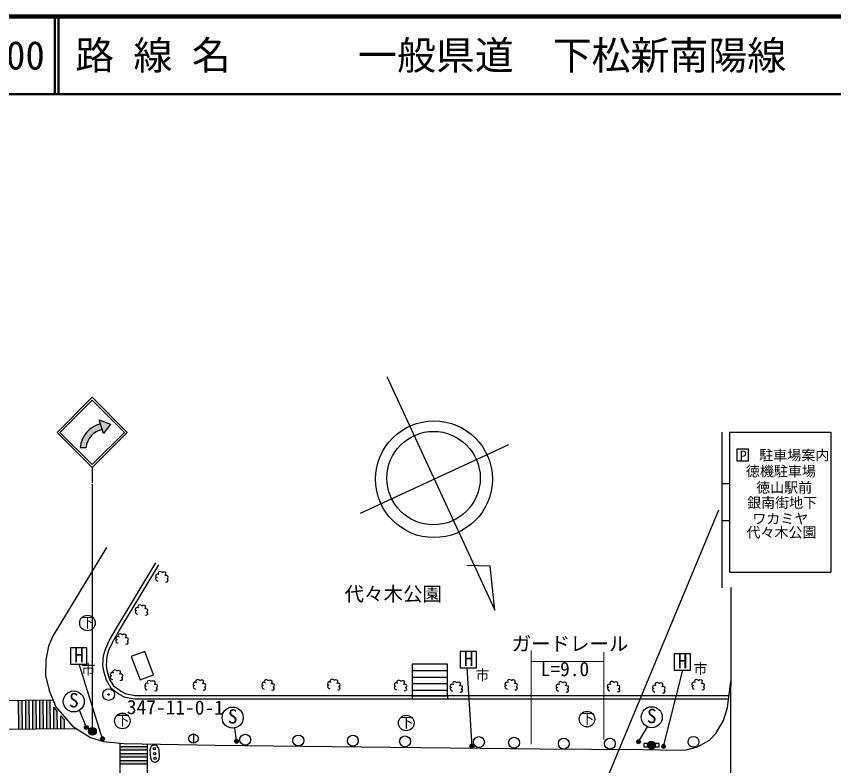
# Model space of a CAD drawing. Units: millimetres at full size, sheet at 1:1000; details may follow other scales. Extents: x 40000 to 680000, y 20000 to 380000.
# Drawn here: x 172826 to 277832, y 283778 to 380000 of the extents above; entities that cross this region are included whole.
import ezdxf
from ezdxf.enums import TextEntityAlignment as Align

# ---------------------------------------------------------------- set-up
doc = ezdxf.new("R2010")
doc.units = ezdxf.units.MM
doc.header["$LTSCALE"] = 1000
for name, color, linetype, lineweight in [('M-BGD', 7, 'Continuous', 25), ('M-BGD-EXST', 7, 'Continuous', 25), ('M-BMK-OTRS', 5, 'Continuous', 25), ('M-BMK-SRVR', 3, 'Continuous', 25), ('M-STR-HTXT', 7, 'Continuous', 13), ('M-STR-STRC', 7, 'Continuous', 25), ('M-TTL', 2, 'Continuous', 140), ('M-TTL-LINE', 7, 'Continuous', 50)]:
    doc.layers.add(name, color=color, linetype=linetype, lineweight=lineweight)
doc.layers.add('M-BMK-HTXT', color=7, linetype='Continuous')
doc.layers.add('M-TTL-TXT', color=7, linetype='Continuous')
doc.styles.add('ＭＳ ゴシック', font='')
doc.styles.get('ＭＳ ゴシック').set_extended_font_data('MS Gothic')

msp = doc.modelspace()

# ---------------------------------------------------------------- hatches: boundary and pattern name
at = {"layer": 'M-BGD'}
msp.add_hatch(color=256, dxfattribs=at).paths.add_polyline_path([(253924, 286416, 1), (254924, 286416, 1)])
at = {"layer": 'M-BGD-EXST'}
for points in [[(182071, 288675, 1), (181571, 288675, 0.41421), (181821, 288425, 0.41421)], [(184141, 287237, 1), (183641, 287237, 0.41421), (183891, 286987, 0.41421)], [(201357, 286910, 1), (200857, 286910, 1)], [(253014, 286847, 1), (252514, 286847, 1)], [(231621, 286299, 0.41421), (231371, 286549, 0.41421), (231121, 286299, 1)], [(256225, 286244, 1), (255725, 286244, 0.41421), (255975, 285994, 0.41421)]]:
    msp.add_hatch(color=256, dxfattribs=at).paths.add_polyline_path(points)
at = {"layer": 'M-STR-STRC'}
for points in [[(183639, 327657), (183639, 327657), (183866, 326947), (183866, 326947, 0.33505), (181789, 324624), (181789, 324624), (181046, 324625), (181046, 324625, -0.33299)], [(183473, 328176), (184943, 327612), (184031, 326428)], [(183473, 328176), (184943, 327612), (184031, 326428)], [(183639, 327657), (183473, 328176), (184943, 327612), (184031, 326428), (183866, 326947)], [(173574, 292182), (173124, 292178), (173160, 288471), (173610, 288475)], [(174474, 292191), (174024, 292186), (174060, 288480), (174510, 288484)], [(175374, 292199), (174924, 292195), (174960, 288488), (175410, 288492)], [(176274, 292208), (175824, 292203), (175860, 288497), (176310, 288501)], [(177174, 292216), (176724, 292212), (176760, 288505), (177210, 288510)], [(178089, 290722), (177675, 291200), (177633, 291305), (177660, 288514), (178110, 288518)], [(178999, 289669), (178544, 290195), (178560, 288523), (179010, 288527)], [(183102, 288180, 0.41421), (182602, 288680, 0.41421), (182102, 288180, 1)], [(189681, 286249), (186159, 286258), (186158, 285808), (189679, 285799)], [(189678, 285349), (186156, 285358), (186155, 284908), (189677, 284899)], [(189676, 284449), (186154, 284458), (186153, 284008), (189675, 283999)]]:
    msp.add_hatch(color=256, dxfattribs=at).paths.add_polyline_path(points)

# ---------------------------------------------------------------- linework, layer by layer
at = {"layer": 'M-BGD'}
for p, q in [((223674, 296011), (228224, 296011)), ((223674, 295161), (228224, 295161)), ((223674, 294311), (228224, 294311)), ((223674, 293461), (228224, 293461)), ((223674, 292750), (223674, 292300)), ((228224, 292750), (228224, 292300)), ((195576, 287846), (195576, 286646))]:
    msp.add_line(p, q, dxfattribs=at)
for points in [[(184392, 311782), (177565, 300482), (176954, 299112), (176597, 297370), (176576, 295373), (177059, 293440), (177901, 291338), (180045, 288858), (182338, 287386), (184041, 286873), (186623, 286616), (198371, 286393), (217107, 286184), (240083, 285935), (253347, 285846), (257638, 285770), (258883, 285819), (260353, 286174), (261889, 287048), (262698, 287922), (263668, 289586), (264185, 291236), (264629, 294564)], [(264327, 292300), (188056, 292300), (186824, 292519), (185981, 292937), (185031, 293639), (184394, 294759), (184099, 295732), (183940, 296623), (184040, 297920), (184297, 298747), (184805, 299889), (185697, 301424), (190742, 309811)], [(264387, 292750), (188096, 292750), (186966, 292951), (186217, 293323), (185375, 293944), (184810, 294938), (184538, 295837), (184393, 296645), (184485, 297835), (184719, 298588), (185206, 299684), (186084, 301195), (191128, 309579)], [(191979, 307400), (192107, 307354), (192219, 307400), (192325, 307533), (192305, 307663), (192222, 307722), (192163, 307734), (192268, 307794), (192333, 307984), (192301, 308120), (192119, 308190), (191972, 308171), (192049, 308367), (192052, 308534), (191928, 308610), (191746, 308648), (191621, 308592), (191588, 308531), (191536, 308613), (191304, 308716), (191130, 308648), (191031, 308488), (191073, 308377), (191144, 308324), (190950, 308373), (190759, 308260), (190706, 308061), (190777, 307984), (190905, 307952), (190748, 307908), (190726, 307819), (190767, 307649), (190849, 307559), (191021, 307482)], [(189364, 303133), (189492, 303087), (189604, 303132), (189711, 303266), (189691, 303396), (189608, 303455), (189548, 303466), (189654, 303527), (189718, 303716), (189686, 303853), (189505, 303922), (189357, 303903), (189434, 304100), (189437, 304266), (189313, 304342), (189132, 304380), (189006, 304325), (188974, 304263), (188921, 304346), (188689, 304449), (188516, 304380), (188417, 304221), (188459, 304109), (188529, 304057), (188336, 304105), (188144, 303993), (188091, 303794), (188163, 303717), (188290, 303685), (188133, 303640), (188111, 303552), (188152, 303382), (188235, 303292), (188407, 303214)], [(186861, 299406), (186989, 299361), (187101, 299406), (187207, 299540), (187187, 299670), (187105, 299729), (187045, 299740), (187150, 299801), (187215, 299990), (187183, 300127), (187002, 300196), (186854, 300177), (186931, 300374), (186934, 300540), (186810, 300616), (186628, 300654), (186503, 300598), (186470, 300537), (186418, 300620), (186186, 300722), (186012, 300654), (185913, 300494), (185955, 300383), (186026, 300331), (185832, 300379), (185641, 300266), (185588, 300067), (185659, 299990), (185787, 299959), (185630, 299914), (185608, 299826), (185649, 299655), (185731, 299565), (185903, 299488)], [(186138, 294763), (186266, 294717), (186378, 294762), (186484, 294896), (186464, 295026), (186381, 295085), (186322, 295096), (186427, 295157), (186492, 295346), (186460, 295483), (186278, 295552), (186131, 295533), (186208, 295730), (186211, 295896), (186087, 295972), (185905, 296010), (185780, 295954), (185747, 295893), (185695, 295976), (185463, 296079), (185289, 296010), (185190, 295851), (185232, 295739), (185303, 295687), (185109, 295735), (184918, 295622), (184865, 295423), (184936, 295347), (185064, 295315), (184907, 295270), (184885, 295182), (184926, 295012), (185008, 294922), (185180, 294844)], [(190588, 293418), (190715, 293373), (190828, 293418), (190934, 293551), (190914, 293682), (190831, 293740), (190771, 293752), (190877, 293813), (190941, 294002), (190909, 294139), (190728, 294208), (190581, 294189), (190657, 294386), (190660, 294552), (190537, 294628), (190355, 294666), (190230, 294610), (190197, 294549), (190144, 294631), (189912, 294734), (189739, 294666), (189640, 294506), (189682, 294395), (189752, 294343), (189559, 294391), (189367, 294278), (189315, 294079), (189386, 294002), (189514, 293970), (189357, 293926), (189335, 293838), (189376, 293667), (189458, 293577), (189630, 293500)], [(196796, 293526), (196924, 293480), (197036, 293525), (197142, 293659), (197122, 293789), (197040, 293848), (196980, 293859), (197085, 293920), (197150, 294109), (197118, 294246), (196937, 294315), (196789, 294296), (196866, 294493), (196869, 294659), (196745, 294735), (196563, 294773), (196438, 294718), (196405, 294656), (196353, 294739), (196121, 294842), (195947, 294773), (195848, 294614), (195890, 294502), (195961, 294450), (195767, 294498), (195576, 294386), (195523, 294186), (195594, 294110), (195722, 294078), (195565, 294033), (195543, 293945), (195584, 293775), (195666, 293685), (195838, 293607)], [(205619, 293514), (205747, 293469), (205859, 293514), (205965, 293647), (205945, 293778), (205863, 293836), (205803, 293848), (205908, 293909), (205973, 294098), (205941, 294235), (205759, 294304), (205612, 294285), (205689, 294482), (205692, 294648), (205568, 294724), (205386, 294762), (205261, 294706), (205228, 294645), (205176, 294727), (204944, 294830), (204770, 294762), (204671, 294602), (204713, 294491), (204784, 294439), (204590, 294487), (204399, 294374), (204346, 294175), (204417, 294098), (204545, 294066), (204388, 294022), (204366, 293934), (204407, 293763), (204489, 293673), (204661, 293596)], [(214067, 293564), (214195, 293519), (214307, 293564), (214413, 293697), (214393, 293828), (214310, 293886), (214250, 293898), (214356, 293959), (214420, 294148), (214388, 294285), (214207, 294354), (214060, 294335), (214137, 294532), (214140, 294698), (214016, 294774), (213834, 294812), (213709, 294756), (213676, 294695), (213623, 294777), (213391, 294880), (213218, 294812), (213119, 294652), (213161, 294541), (213231, 294489), (213038, 294537), (212847, 294424), (212794, 294225), (212865, 294148), (212993, 294116), (212836, 294072), (212814, 293984), (212855, 293813), (212937, 293723), (213109, 293646)], [(222631, 293439), (222759, 293393), (222871, 293439), (222977, 293572), (222957, 293702), (222874, 293761), (222815, 293773), (222920, 293833), (222985, 294023), (222952, 294159), (222771, 294229), (222624, 294210), (222701, 294406), (222704, 294573), (222580, 294649), (222398, 294687), (222273, 294631), (222240, 294570), (222187, 294652), (221956, 294755), (221782, 294687), (221683, 294527), (221725, 294416), (221796, 294363), (221602, 294411), (221411, 294299), (221358, 294100), (221429, 294023), (221557, 293991), (221400, 293947), (221378, 293858), (221419, 293688), (221501, 293598), (221673, 293521)], [(229812, 293255), (229939, 293209), (230052, 293254), (230158, 293388), (230138, 293518), (230055, 293577), (229995, 293588), (230101, 293649), (230165, 293838), (230133, 293975), (229952, 294044), (229805, 294025), (229881, 294222), (229885, 294388), (229761, 294464), (229579, 294502), (229454, 294447), (229421, 294385), (229368, 294468), (229136, 294571), (228963, 294502), (228864, 294343), (228906, 294231), (228976, 294179), (228783, 294227), (228592, 294115), (228539, 293915), (228610, 293839), (228738, 293807), (228581, 293762), (228559, 293674), (228600, 293504), (228682, 293414), (228854, 293336)], [(236860, 293538), (236988, 293492), (237100, 293537), (237206, 293671), (237186, 293801), (237104, 293860), (237044, 293871), (237149, 293932), (237214, 294121), (237182, 294258), (237000, 294328), (236853, 294309), (236930, 294505), (236933, 294671), (236809, 294747), (236627, 294786), (236502, 294730), (236469, 294668), (236417, 294751), (236185, 294854), (236011, 294786), (235912, 294626), (235954, 294515), (236025, 294462), (235831, 294510), (235640, 294398), (235587, 294199), (235658, 294122), (235786, 294090), (235629, 294046), (235607, 293957), (235648, 293787), (235730, 293697), (235902, 293619)], [(243427, 293255), (243555, 293209), (243667, 293255), (243774, 293388), (243754, 293518), (243671, 293577), (243611, 293589), (243717, 293649), (243781, 293839), (243749, 293975), (243568, 294045), (243421, 294026), (243497, 294222), (243500, 294389), (243377, 294465), (243195, 294503), (243069, 294447), (243037, 294385), (242984, 294468), (242752, 294571), (242579, 294503), (242480, 294343), (242522, 294232), (242592, 294179), (242399, 294227), (242207, 294115), (242154, 293916), (242226, 293839), (242354, 293807), (242196, 293763), (242174, 293674), (242216, 293504), (242298, 293414), (242470, 293336)], [(250015, 293290), (250143, 293245), (250255, 293290), (250362, 293424), (250342, 293554), (250259, 293613), (250199, 293624), (250305, 293685), (250369, 293874), (250337, 294011), (250156, 294080), (250008, 294061), (250085, 294258), (250088, 294424), (249964, 294500), (249782, 294538), (249657, 294482), (249625, 294421), (249572, 294503), (249340, 294606), (249166, 294538), (249068, 294378), (249110, 294267), (249180, 294215), (248987, 294263), (248795, 294150), (248742, 293951), (248814, 293874), (248941, 293843), (248784, 293798), (248762, 293710), (248803, 293539), (248885, 293449), (249058, 293372)], [(255824, 293149), (255952, 293103), (256064, 293148), (256170, 293282), (256150, 293412), (256068, 293471), (256008, 293482), (256113, 293543), (256178, 293732), (256146, 293869), (255964, 293938), (255817, 293919), (255894, 294116), (255897, 294282), (255773, 294358), (255591, 294397), (255466, 294341), (255433, 294279), (255381, 294362), (255149, 294465), (254975, 294397), (254876, 294237), (254918, 294125), (254989, 294073), (254795, 294121), (254604, 294009), (254551, 293810), (254622, 293733), (254750, 293701), (254593, 293657), (254571, 293568), (254612, 293398), (254694, 293308), (254866, 293230)], [(260889, 293538), (261017, 293493), (261129, 293538), (261235, 293671), (261215, 293802), (261132, 293860), (261073, 293872), (261178, 293933), (261243, 294122), (261210, 294259), (261029, 294328), (260882, 294309), (260959, 294506), (260962, 294672), (260838, 294748), (260656, 294786), (260531, 294730), (260498, 294669), (260445, 294751), (260213, 294854), (260040, 294786), (259941, 294626), (259983, 294515), (260054, 294463), (259860, 294511), (259669, 294398), (259616, 294199), (259687, 294122), (259815, 294090), (259658, 294046), (259636, 293958), (259677, 293787), (259759, 293697), (259931, 293620)], [(253978, 286641), (253424, 286641), (253424, 286191), (253978, 286191)], [(255424, 286416), (255424, 286641), (254871, 286641)], [(254871, 286191), (255424, 286191), (255424, 286416)]]:
    msp.add_lwpolyline(points, dxfattribs=at)
for points in [[(190454, 295460), (189330, 298456), (187598, 297806), (188722, 294810)], [(223674, 292750), (228224, 292750), (228224, 296800), (223674, 296800)]]:
    msp.add_lwpolyline(points, close=True, dxfattribs=at)
for centre, radius in [((195576, 287246), 600), ((202239, 287100), 700), ((209056, 287009), 700), ((216061, 286986), 700), ((222765, 286894), 700), ((232260, 286802), 700), ((236778, 286723), 700), ((243160, 286612), 700), ((249079, 286613), 700), ((254424, 286416), 500), ((259826, 286834), 700)]:
    msp.add_circle(centre, radius, dxfattribs=at)
at = {"layer": 'M-BGD-EXST'}
for p, q in [((181902, 298917), (179802, 298917)), ((179802, 298917), (179802, 296817)), ((181902, 296817), (181902, 298917)), ((231967, 298418), (229867, 298418)), ((229867, 298418), (229867, 296318)), ((231967, 296318), (231967, 298418)), ((259445, 298134), (257345, 298134)), ((257345, 298134), (257345, 296034)), ((259445, 296034), (259445, 298134)), ((179802, 296817), (181902, 296817)), ((183891, 287237), (180912, 296817)), ((229867, 296318), (231967, 296318)), ((231371, 286299), (230734, 296318)), ((255975, 286244), (258438, 296034)), ((257345, 296034), (259445, 296034)), ((181821, 288675), (180953, 290899)), ((252764, 286847), (253901, 288771)), ((201107, 286910), (200889, 288623))]:
    msp.add_line(p, q, dxfattribs=at)
for centre, radius in [((181962, 302095), 1000), ((180205, 292023), 1350), ((200618, 289945), 1350), ((254459, 290000), 1350), ((186444, 289523), 1000), ((222920, 289255), 1000), ((246143, 289749), 1000), ((181821, 288675), 250), ((183891, 287237), 250), ((201107, 286910), 250), ((252764, 286847), 250), ((231371, 286299), 250), ((255975, 286244), 250)]:
    msp.add_circle(centre, radius, dxfattribs=at)
at = {"layer": 'M-BMK-OTRS'}
msp.add_line((264541, 242508), (264649, 306670), dxfattribs=at)
at = {"layer": 'M-BMK-SRVR'}
for p, q in [((220429, 333734), (234312, 303764)), ((236051, 324990), (216996, 316164)), ((233693, 309397), (230693, 309491)), ((234312, 303764), (233693, 309397))]:
    msp.add_line(p, q, dxfattribs=at)
for centre, radius in [((226485, 320560), 7500), ((226427, 320706), 6000), ((184689, 292908), 750), ((184689, 292908), 100)]:
    msp.add_circle(centre, radius, dxfattribs=at)
at = {"layer": 'M-STR-HTXT'}
for p, q in [((238953, 286556), (238953, 298545)), ((248284, 287140), (248284, 298370)), ((238953, 297170), (248284, 297170))]:
    msp.add_line(p, q, dxfattribs=at)
at = {"layer": 'M-STR-STRC'}
for p, q in [((178066, 326579), (182566, 331079)), ((187067, 326578), (182566, 331079)), ((178420, 326579), (182566, 330725)), ((186713, 326578), (182566, 330725)), ((184031, 326428), (183473, 328176)), ((183473, 328176), (184943, 327612)), ((178066, 326579), (182566, 322078)), ((178420, 326579), (182566, 322431)), ((182566, 322431), (186713, 326578)), ((182567, 322078), (187067, 326578)), ((184943, 327612), (184031, 326428)), ((263470, 326617), (263470, 306617)), ((264470, 326617), (277470, 326617)), ((264470, 326617), (264470, 308617)), ((277470, 326617), (277470, 308617)), ((181046, 324625), (181789, 324624)), ((266902, 324411), (265402, 324411)), ((265402, 324411), (265402, 322911)), ((266902, 322911), (266902, 324411)), ((265402, 322911), (266902, 322911)), ((182566, 322078), (182566, 320078)), ((182602, 288180), (182623, 319911)), ((263470, 319992), (264470, 319992)), ((245425, 274252), (263086, 316640)), ((263470, 315242), (264470, 315242)), ((264470, 308617), (277470, 308617)), ((159210, 292045), (177481, 292219)), ((173160, 288471), (173124, 292178)), ((173610, 288475), (173574, 292182)), ((174060, 288480), (174024, 292186)), ((174510, 288484), (174474, 292191)), ((174960, 288488), (174924, 292195)), ((175410, 288492), (175374, 292199)), ((175860, 288497), (175824, 292203)), ((176310, 288501), (176274, 292208)), ((176760, 288505), (176724, 292212)), ((177210, 288510), (177174, 292216)), ((177660, 288514), (177633, 291305)), ((178110, 288518), (178089, 290722)), ((178560, 288523), (178544, 290195)), ((178544, 290195), (178999, 289669)), ((179010, 288527), (178999, 289669)), ((155742, 288305), (180389, 288540)), ((186095, 261723), (186160, 286658)), ((186158, 285808), (189679, 285799)), ((186159, 286258), (189681, 286249)), ((189617, 261755), (189681, 286558)), ((190092, 284746), (190021, 285844)), ((191118, 285915), (191190, 284817)), ((186155, 284908), (189677, 284899)), ((186156, 285358), (189678, 285349)), ((186153, 284008), (189675, 283999)), ((186154, 284458), (189676, 284449))]:
    msp.add_line(p, q, dxfattribs=at)
msp.add_lwpolyline([(177633, 291305), (177675, 291200), (178089, 290722)], dxfattribs=at)
for centre, radius in [((182602, 288180), 500), ((190571, 285954), 150), ((190611, 285335), 150), ((190651, 284717), 150)]:
    msp.add_circle(centre, radius, dxfattribs=at)
for centre, radius, start, end in [((184366, 324410), 3327, 102.62812, 176.29677), ((184366, 324410), 2586, 101.16557, 175.26003), ((190569, 285880), 550, 93.71618, 183.71618), ((190569, 285880), 550, 3.71618, 93.71618), ((190641, 284782), 550, 183.71618, 273.71618), ((190641, 284782), 550, 273.71618, 3.71618)]:
    msp.add_arc(centre, radius, start, end, dxfattribs=at)
at = {"layer": 'M-TTL'}
msp.add_line((680000, 380000), (40000, 380000), dxfattribs=at)
at = {"layer": 'M-TTL-LINE'}
for p, q in [((177750, 380000), (177750, 370000)), ((178250, 380000), (178250, 370000)), ((40000, 370000), (680000, 370000))]:
    msp.add_line(p, q, dxfattribs=at)

# ---------------------------------------------------------------- texts
at = {"layer": 'M-BGD-EXST', "style": 'ＭＳ ゴシック'}
for s, height, p in [('下', 1320, (181109, 301107)), ('H', 1833, (180254, 296509)), ('H', 1833, (230319, 296010)), ('H', 1833, (257798, 295726)), ('市', 1320, (181158, 295067)), ('市', 1320, (231812, 294352)), ('市', 1320, (259821, 295155)), ('下', 1320, (185592, 288535)), ('下', 1320, (222067, 288268)), ('下', 1320, (245291, 288762))]:
    msp.add_text(s, height=height, dxfattribs=at).set_placement(p, align=Align.BOTTOM_LEFT)
for p in [(179550, 290730), (199963, 288653), (253804, 288707)]:
    msp.add_text('S', height=1833, rotation=358.508, dxfattribs=at).set_placement(p, align=Align.BOTTOM_LEFT)
at = {"layer": 'M-BMK-HTXT', "style": 'ＭＳ ゴシック'}
msp.add_text('代々木公園', height=1833, dxfattribs=at).set_placement((215003, 304365), align=Align.BOTTOM_LEFT)
msp.add_text('347-11-0-1', height=1833, rotation=359.593, dxfattribs=at).set_placement((187013, 289843), align=Align.BOTTOM_LEFT)
at = {"layer": 'M-STR-HTXT', "style": 'ＭＳ ゴシック'}
for s, p in [('ガードレール', (236461, 297973)), ('L=9.0', (240187, 294725))]:
    msp.add_text(s, height=1833, dxfattribs=at).set_placement(p, align=Align.BOTTOM_LEFT)
at = {"layer": 'M-STR-STRC', "style": 'ＭＳ ゴシック'}
for s, p in [('駐車場案内', (272771, 323645)), ('P', (266221, 323588)), ('徳機駐車場', (271055, 321586)), ('徳山駅前', (271474, 319489)), ('銀南街地下', (271207, 317544)), ('ワカミヤ', (270979, 315485)), ('代々木公園', (271131, 313731))]:
    msp.add_text(s, height=1320, dxfattribs=at).set_placement(p, align=Align.MIDDLE_CENTER)
at = {"layer": 'M-TTL-TXT', "style": 'ＭＳ ゴシック'}
for s, p in [('路 線 名', (180380, 375000)), ('一般県道\u3000下松新南陽線', (216734, 375000)), ('011-00', (161521, 375000))]:
    msp.add_text(s, height=3666, dxfattribs=at).set_placement(p, align=Align.MIDDLE_LEFT)

doc.saveas('drawing.dxf')
